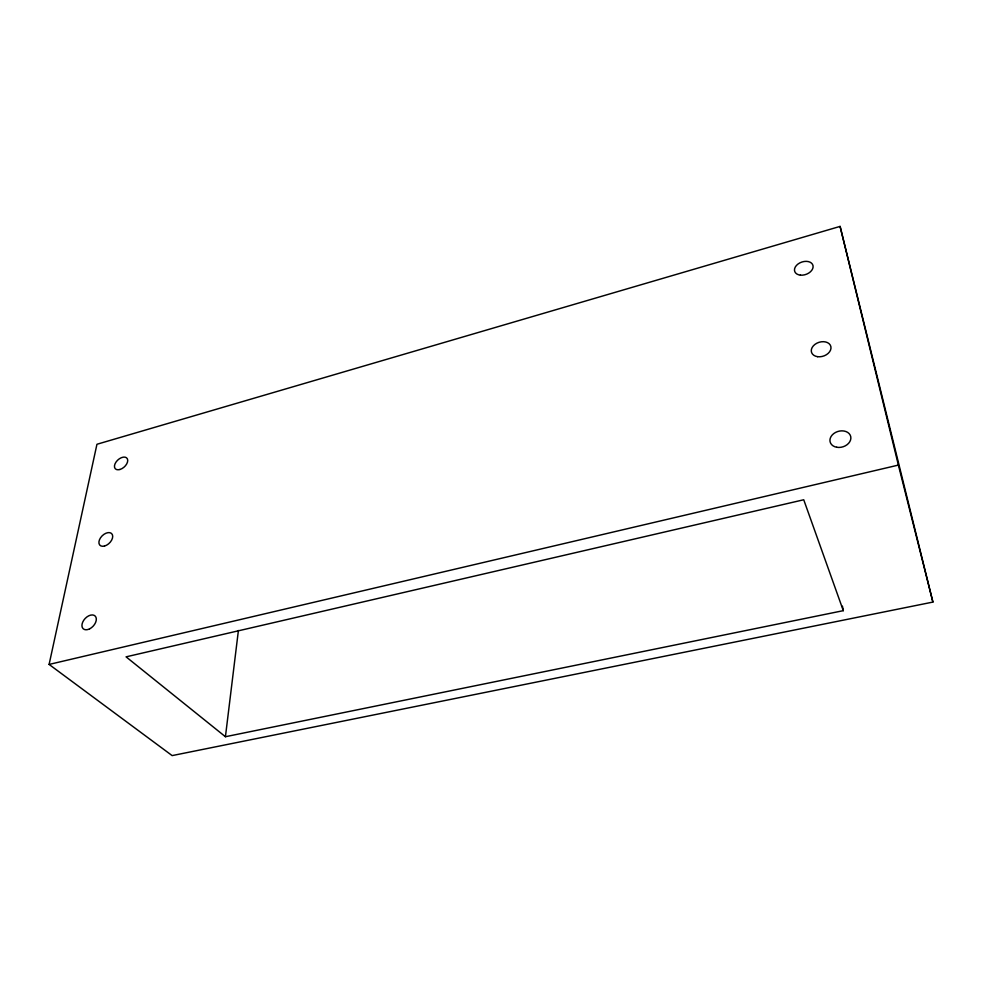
<?xml version="1.0" encoding="UTF-8"?>
<svg xmlns="http://www.w3.org/2000/svg" width="982" height="982" viewBox="0 0 982 982"><rect width="100%" height="100%" fill="white"/><g stroke="black" fill="none" stroke-linecap="round" stroke-linejoin="round"><path stroke-width="1.47" d="M842.421 606.152L843.305 610.657L225.43 736.721L238.405 630.481M49.1 664.433L96.948 444.269L840.089 226.4L932.9 602.076L172.145 755.6L49.1 664.433L898.395 465.087L932.9 602.076M225.43 736.721L126.077 656.848L803.73 499.764L843.305 610.657M840.089 226.4L898.395 465.087M800.404 275.144A9.624 6.53 -19.3 0 0 813.01 265.606A9.624 6.53 -19.3 0 0 797.961 264.06A9.624 6.53 -19.3 0 0 800.404 275.144M817.625 356.687A10.102 7.242 -17.9 0 0 830.882 346.621A10.102 7.242 -17.9 0 0 814.913 344.412A10.102 7.242 -17.9 0 0 817.625 356.687M119.902 469.494A7.856 4.738 -42.3 0 0 127.341 458.766A7.856 4.738 -42.3 0 0 116.036 462.043A7.856 4.738 -42.3 0 0 119.902 469.494M104.509 546.041A8.261 5.131 -44.5 0 0 112.329 534.552A8.261 5.131 -44.5 0 0 100.581 537.719A8.261 5.131 -44.5 0 0 104.509 546.041M89.583 628.873A8.728 5.548 -47.1 0 0 95.131 616.021A8.728 5.548 -47.1 0 0 82.684 622.183A8.728 5.548 -47.1 0 0 89.583 628.873M836.75 447.264A10.642 8.077 -15.9 0 0 850.731 436.585A10.642 8.077 -15.9 0 0 833.73 433.59A10.642 8.077 -15.9 0 0 836.75 447.264"/></g></svg>
